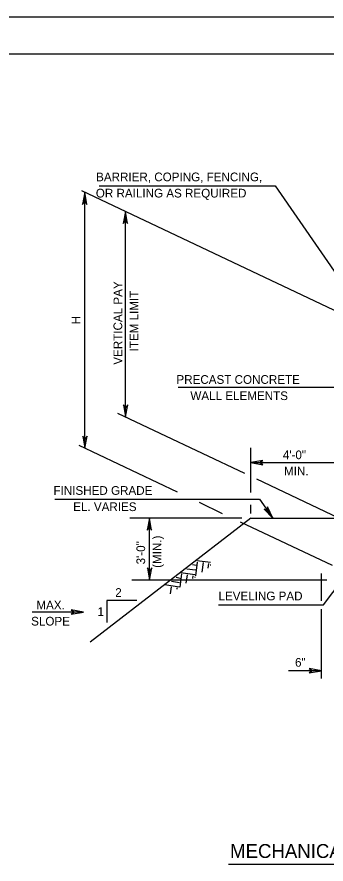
# Model space of a CAD drawing. Extents: x 499999.87 to 500002.82, y 499999.96 to 500001.79.
# Drawn here: x 500000.485 to 500000.835, y 500000.833 to 500001.792 of the extents above; entities that cross this region are included whole.
import ezdxf

# ---------------------------------------------------------------- set-up
doc = ezdxf.new("R2010")
doc.units = 0
for name, color, linetype in [('1', 7, 'Continuous'), ('10', 7, 'Continuous'), ('2', 7, 'Continuous'), ('4', 7, 'Continuous'), ('55', 7, 'Continuous')]:
    doc.layers.add(name, color=color, linetype=linetype)

msp = doc.modelspace()

# ---------------------------------------------------------------- linework, layer by layer
at = {"layer": '1'}
for p, q in [((499999.86647, 500001.79167), (500002.8248, 500001.79167)), ((500000.03314, 500001.75), (500002.78314, 500001.75)), ((500000.57808, 500001.60039), (500000.77756, 500001.60039)), ((500000.77756, 500001.60039), (500000.85433, 500001.48917)), ((500000.85111, 500001.45641), (500000.55873, 500001.59482)), ((500000.56201, 500001.30348), (500000.56201, 500001.59318)), ((500000.60794, 500001.33891), (500000.60794, 500001.57152)), ((500000.66765, 500001.37238), (500000.84941, 500001.37238)), ((500000.74311, 500001.27493), (500000.59941, 500001.34285)), ((500000.66699, 500001.25361), (500000.55545, 500001.30643)), ((500000.74967, 500001.2874), (500000.84941, 500001.2874)), ((500000.52822, 500001.24573), (500000.75951, 500001.24573)), ((500000.75951, 500001.24573), (500000.77461, 500001.22441)), ((500000.74967, 500001.22441), (500000.56791, 500001.08399)), ((500000.63517, 500001.1542), (500000.63517, 500001.22441)), ((500000.74967, 500001.22441), (500000.84941, 500001.22441)), ((500000.83202, 500001.12631), (500000.85302, 500001.1542))]:
    msp.add_line(p, q, dxfattribs=at)
for points in [[(500000.56201, 500001.59318), (500000.55938, 500001.5794), (500000.56201, 500001.58301), (500000.5643, 500001.5794)], [(500000.60794, 500001.57152), (500000.60531, 500001.55774), (500000.60794, 500001.56135), (500000.61024, 500001.55774)], [(500000.60794, 500001.33891), (500000.61056, 500001.35269), (500000.60794, 500001.34908), (500000.60564, 500001.35269)], [(500000.56201, 500001.30348), (500000.56463, 500001.31726), (500000.56201, 500001.31365), (500000.55971, 500001.31726)], [(500000.74967, 500001.2874), (500000.76345, 500001.28478), (500000.75984, 500001.2874), (500000.76345, 500001.2897)], [(500000.77461, 500001.22441), (500000.7687, 500001.2372), (500000.7687, 500001.23261), (500000.76476, 500001.23425)], [(500000.63517, 500001.22441), (500000.63255, 500001.21063), (500000.63517, 500001.21424), (500000.63747, 500001.21063)], [(500000.63517, 500001.1542), (500000.6378, 500001.16798), (500000.63517, 500001.16437), (500000.63287, 500001.16798)], [(500000.56037, 500001.11778), (500000.54659, 500001.12041), (500000.5502, 500001.11778), (500000.54659, 500001.11549)], [(500000.82972, 500001.05151), (500000.81594, 500001.05413), (500000.81955, 500001.05151), (500000.81594, 500001.04921)]]:
    msp.add_lwpolyline(points, close=True, dxfattribs=at)
at = {"layer": '10'}
for p, q in [((500000.68373, 500001.17192), (500000.68832, 500001.17093)), ((500000.68766, 500001.15879), (500000.68963, 500001.17454)), ((500000.68865, 500001.17651), (500000.7044, 500001.17454)), ((500000.69488, 500001.16306), (500000.69619, 500001.17388)), ((500000.70177, 500001.16765), (500000.70243, 500001.1729)), ((500000.70374, 500001.17126), (500000.70472, 500001.17126)), ((500000.66995, 500001.146), (500000.67192, 500001.16109)), ((500000.6706, 500001.16273), (500000.68635, 500001.16043)), ((500000.67684, 500001.15059), (500000.67815, 500001.1601)), ((500000.67749, 500001.16699), (500000.68734, 500001.16568)), ((500000.68406, 500001.15584), (500000.68471, 500001.15912)), ((500000.65256, 500001.14928), (500000.66864, 500001.14665)), ((500000.6601, 500001.15289), (500000.66929, 500001.15157)), ((500000.66535, 500001.15748), (500000.66995, 500001.1565)), ((500000.68602, 500001.15781), (500000.68701, 500001.15748)), ((500000.65912, 500001.13845), (500000.6601, 500001.14633)), ((500000.66667, 500001.1437), (500000.66667, 500001.14534))]:
    msp.add_line(p, q, dxfattribs=at)
at = {"layer": '4'}
for p, q in [((500000.74967, 500001.25328), (500000.74967, 500001.30381)), ((500000.84941, 500001.22441), (500000.75656, 500001.26837)), ((500000.71785, 500001.22933), (500000.69193, 500001.2418)), ((500000.74967, 500001.22966), (500000.74967, 500001.2395)), ((500000.7395, 500001.22441), (500000.61286, 500001.22441)), ((500000.84219, 500001.1706), (500000.73819, 500001.21982)), ((500000.82972, 500001.13058), (500000.82972, 500001.16142)), ((500000.83596, 500001.1542), (500000.61516, 500001.1542)), ((500000.62073, 500001.13091), (500000.58694, 500001.13091)), ((500000.58694, 500001.13091), (500000.58694, 500001.10597)), ((500000.71325, 500001.12631), (500000.83202, 500001.12631)), ((500000.82972, 500001.04265), (500000.82972, 500001.12139)), ((500000.56037, 500001.11778), (500000.5023, 500001.11778)), ((500000.82972, 500001.05151), (500000.79265, 500001.05151))]:
    msp.add_line(p, q, dxfattribs=at)
at = {"layer": '55'}
msp.add_line((500000.72441, 500000.83268), (500001.21424, 500000.83268), dxfattribs=at)

# ---------------------------------------------------------------- texts
at = {"layer": '2'}
for s, height, p in [('BARRIER, COPING, FENCING,', 0.0098425, (500000.5748, 500001.60564)), ('OR RAILING AS REQUIRED', 0.0098425, (500000.57448, 500001.58727)), ('PRECAST CONCRETE', 0.0098425, (500000.66568, 500001.37631)), ('WALL ELEMENTS', 0.0098425, (500000.68143, 500001.35794)), ('4\'-0"', 0.009843, (500000.78609, 500001.29101)), ('MIN.', 0.009843, (500000.7874, 500001.27264)), ('FINISHED GRADE', 0.0098425, (500000.52657, 500001.25066)), ('EL. VARIES', 0.009843, (500000.54888, 500001.23228)), ('2', 0.00984, (500000.59646, 500001.13517)), ('LEVELING PAD', 0.0098425, (500000.71325, 500001.13123)), ('MAX.', 0.009843, (500000.50722, 500001.12106)), ('1', 0.00984, (500000.57644, 500001.11352)), ('SLOPE', 0.009843, (500000.50131, 500001.10269)), ('6"', 0.009843, (500000.79987, 500001.0561))]:
    msp.add_text(s, height=height, dxfattribs=at).set_placement(p)
for s, height, p in [('VERTICAL PAY', 0.0098425, (500000.60433, 500001.39797)), ('ITEM LIMIT', 0.009843, (500000.6227, 500001.41306)), ('H', 0.00984, (500000.55709, 500001.44357)), ('3\'-0"', 0.009843, (500000.63025, 500001.17192)), ('(MIN.)', 0.009843, (500000.64862, 500001.16798))]:
    msp.add_text(s, height=height, rotation=90, dxfattribs=at).set_placement(p)
at = {"layer": '55'}
msp.add_text('MECHANICALLY STABILIZED EARTH WALL', height=0.015748, dxfattribs=at).set_placement((500000.72638, 500000.83957))

doc.saveas('drawing.dxf')
